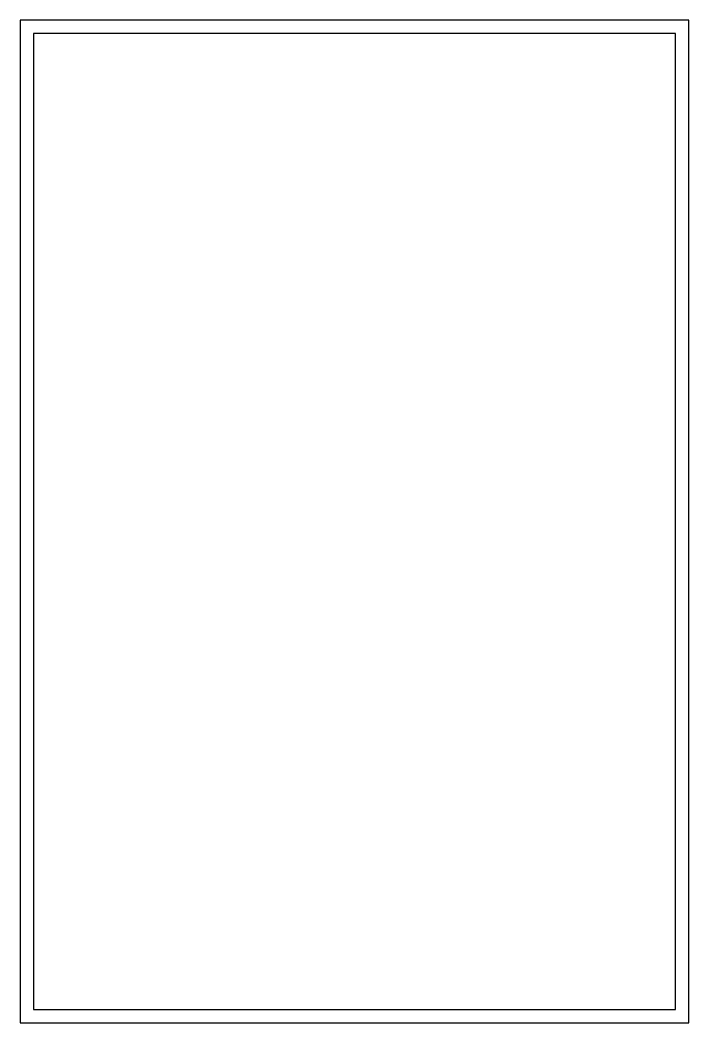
# Model space of a CAD drawing. Header units: metres. Extents: x -5 to 5, y 0 to 15.
import ezdxf

# ---------------------------------------------------------------- set-up
doc = ezdxf.new("R2010")
doc.units = ezdxf.units.M

msp = doc.modelspace()

# ---------------------------------------------------------------- linework, layer by layer
at = {"layer": 'PARAMETRIX'}
for p, q in [((5, 15), (-5, 15)), ((-5, 15), (-5, 0)), ((5, 0), (5, 15)), ((4.8, 14.8), (-4.8, 14.8)), ((-4.8, 14.8), (-4.8, 0.2)), ((4.8, 0.2), (4.8, 14.8)), ((-4.8, 0.2), (4.8, 0.2)), ((-5, 0), (5, 0))]:
    msp.add_line(p, q, dxfattribs=at)

doc.saveas('drawing.dxf')
